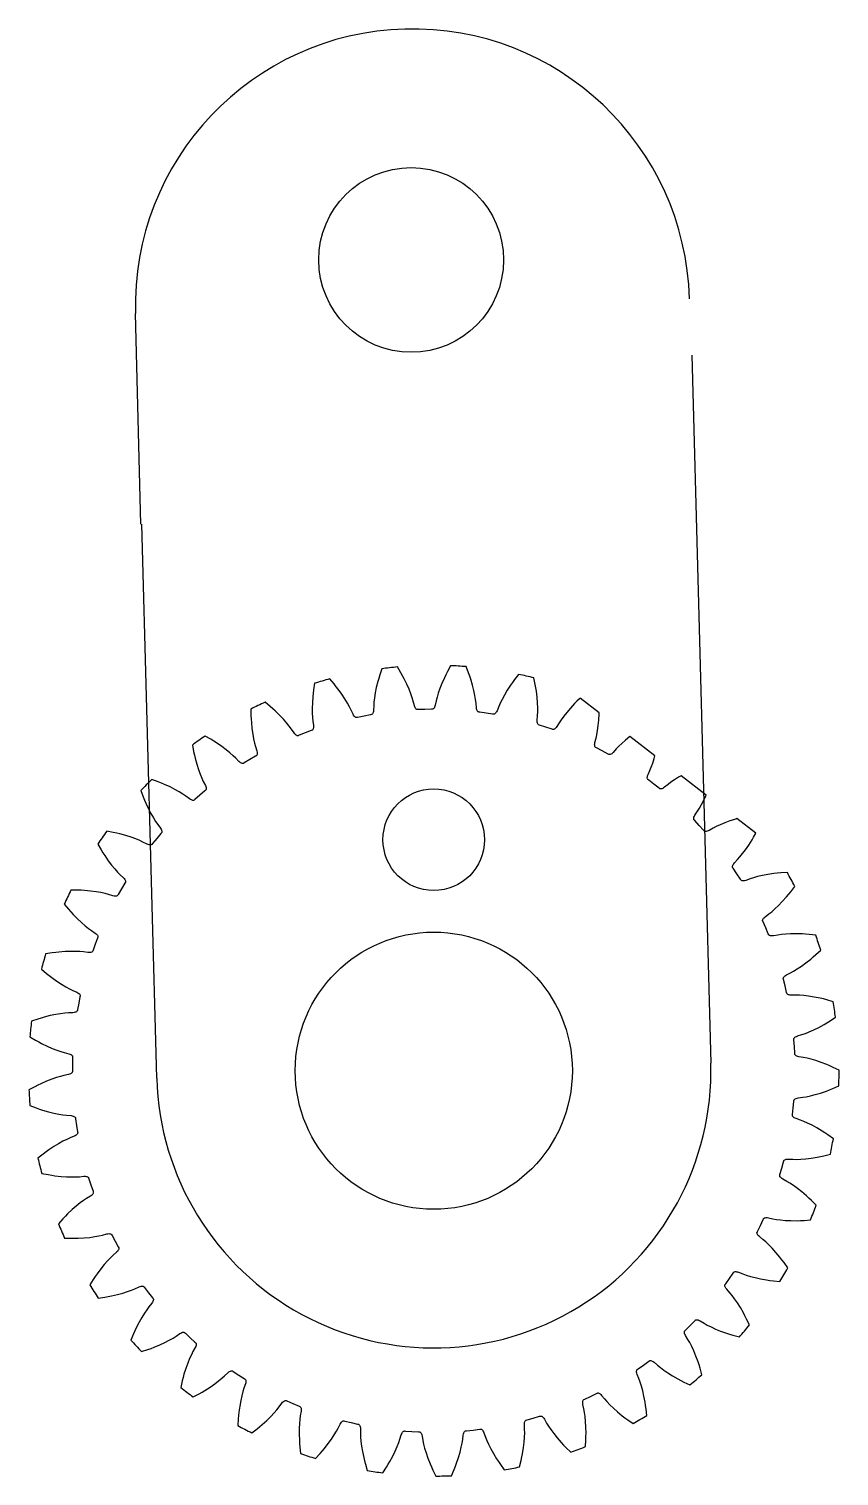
# Model space of a CAD drawing. Header units: millimetres. Extents: x -35.2 to -17.6, y 141.8 to 173.1.
import ezdxf

# ---------------------------------------------------------------- set-up
doc = ezdxf.new("R2010")
doc.units = ezdxf.units.MM
doc.layers.get('0').update_dxf_attribs({"linetype": 'CONTINUOUS'})

msp = doc.modelspace()

# ---------------------------------------------------------------- linework, layer by layer
for p, q in [((-32.758, 162.416), (-32.88, 166.973)), ((-20.831, 166.07), (-20.421, 150.741)), ((-32.417, 150.421), (-32.738, 162.416))]:
    msp.add_line(p, q)
msp.add_lwpolyline([(-27.859, 141.925, 0.009676), (-27.523, 141.876), (-27.444, 141.996), (-27.404, 142.061), (-27.369, 142.122), (-27.305, 142.24), (-27.253, 142.348), (-27.21, 142.446), (-27.176, 142.531), (-27.151, 142.605), (-27.123, 142.7), (-27.113, 142.723), (-27.103, 142.742), (-27.093, 142.758), (-27.083, 142.77), (-27.072, 142.777), (-27.061, 142.781), (-27.056, 142.782), (-27.034, 142.78), (-26.893, 142.77), (-26.751, 142.763), (-26.729, 142.762), (-26.724, 142.761), (-26.714, 142.756), (-26.704, 142.747), (-26.695, 142.734), (-26.687, 142.717), (-26.679, 142.697), (-26.673, 142.672), (-26.656, 142.575), (-26.64, 142.499), (-26.617, 142.41), (-26.586, 142.307), (-26.547, 142.194), (-26.498, 142.07), (-26.47, 142.005), (-26.438, 141.935), (-26.375, 141.806, 0.009676), (-26.036, 141.814), (-25.979, 141.946), (-25.95, 142.017), (-25.926, 142.084), (-25.883, 142.21), (-25.849, 142.325), (-25.823, 142.429), (-25.805, 142.519), (-25.793, 142.596), (-25.781, 142.694), (-25.775, 142.719), (-25.769, 142.739), (-25.761, 142.757), (-25.753, 142.77), (-25.744, 142.779), (-25.734, 142.785), (-25.729, 142.786), (-25.707, 142.788), (-25.566, 142.803), (-25.425, 142.819), (-25.403, 142.822), (-25.398, 142.822), (-25.387, 142.818), (-25.376, 142.811), (-25.365, 142.8), (-25.354, 142.785), (-25.343, 142.766), (-25.333, 142.743), (-25.3, 142.651), (-25.271, 142.578), (-25.233, 142.494), (-25.186, 142.398), (-25.128, 142.293), (-25.059, 142.179), (-25.02, 142.119), (-24.977, 142.056), (-24.893, 141.94, 0.009676), (-24.56, 142.005), (-24.526, 142.144), (-24.51, 142.22), (-24.497, 142.289), (-24.476, 142.421), (-24.462, 142.54), (-24.454, 142.647), (-24.451, 142.739), (-24.452, 142.817), (-24.457, 142.916), (-24.456, 142.941), (-24.453, 142.962), (-24.448, 142.98), (-24.442, 142.995), (-24.435, 143.006), (-24.426, 143.013), (-24.421, 143.015), (-24.4, 143.021), (-24.264, 143.059), (-24.128, 143.099), (-24.107, 143.105), (-24.101, 143.106), (-24.09, 143.104), (-24.078, 143.099), (-24.065, 143.09), (-24.052, 143.077), (-24.038, 143.06), (-24.024, 143.04), (-23.975, 142.954), (-23.935, 142.887), (-23.884, 142.811), (-23.82, 142.724), (-23.746, 142.631), (-23.658, 142.53), (-23.61, 142.477), (-23.557, 142.422), (-23.454, 142.322, 0.009676), (-23.137, 142.443), (-23.127, 142.586), (-23.124, 142.663), (-23.123, 142.733), (-23.125, 142.867), (-23.131, 142.987), (-23.142, 143.093), (-23.154, 143.184), (-23.169, 143.261), (-23.19, 143.357), (-23.193, 143.382), (-23.194, 143.404), (-23.192, 143.423), (-23.189, 143.438), (-23.183, 143.45), (-23.176, 143.459), (-23.171, 143.462), (-23.152, 143.471), (-23.023, 143.531), (-22.896, 143.594), (-22.877, 143.604), (-22.872, 143.605), (-22.86, 143.606), (-22.847, 143.602), (-22.833, 143.596), (-22.818, 143.585), (-22.801, 143.571), (-22.784, 143.553), (-22.722, 143.476), (-22.67, 143.417), (-22.607, 143.351), (-22.53, 143.276), (-22.441, 143.197), (-22.337, 143.112), (-22.281, 143.069), (-22.219, 143.023), (-22.101, 142.942, 0.009676), (-21.809, 143.115), (-21.823, 143.257), (-21.833, 143.333), (-21.844, 143.403), (-21.869, 143.535), (-21.895, 143.651), (-21.923, 143.755), (-21.951, 143.842), (-21.978, 143.916), (-22.015, 144.007), (-22.023, 144.031), (-22.027, 144.052), (-22.029, 144.071), (-22.028, 144.087), (-22.025, 144.099), (-22.019, 144.109), (-22.015, 144.113), (-21.997, 144.125), (-21.881, 144.206), (-21.766, 144.29), (-21.748, 144.303), (-21.744, 144.305), (-21.732, 144.307), (-21.719, 144.306), (-21.704, 144.302), (-21.687, 144.294), (-21.668, 144.283), (-21.648, 144.269), (-21.574, 144.204), (-21.513, 144.154), (-21.44, 144.099), (-21.351, 144.039), (-21.25, 143.975), (-21.134, 143.909), (-21.071, 143.876), (-21.002, 143.842), (-20.872, 143.781, 0.009676), (-20.613, 144.001), (-20.652, 144.139), (-20.675, 144.212), (-20.697, 144.28), (-20.743, 144.405), (-20.789, 144.516), (-20.834, 144.613), (-20.877, 144.694), (-20.916, 144.762), (-20.968, 144.846), (-20.979, 144.868), (-20.987, 144.888), (-20.992, 144.906), (-20.994, 144.922), (-20.992, 144.935), (-20.988, 144.946), (-20.985, 144.95), (-20.97, 144.965), (-20.869, 145.065), (-20.77, 145.167), (-20.755, 145.182), (-20.75, 145.185), (-20.74, 145.19), (-20.726, 145.191), (-20.711, 145.189), (-20.693, 145.185), (-20.672, 145.177), (-20.65, 145.166), (-20.566, 145.114), (-20.498, 145.076), (-20.416, 145.034), (-20.319, 144.989), (-20.208, 144.944), (-20.082, 144.898), (-20.015, 144.876), (-19.941, 144.854), (-19.803, 144.817, 0.009676), (-19.585, 145.077), (-19.646, 145.206), (-19.681, 145.275), (-19.714, 145.337), (-19.781, 145.453), (-19.845, 145.554), (-19.906, 145.642), (-19.962, 145.716), (-20.011, 145.776), (-20.077, 145.85), (-20.092, 145.87), (-20.103, 145.888), (-20.111, 145.905), (-20.115, 145.92), (-20.116, 145.934), (-20.114, 145.945), (-20.112, 145.95), (-20.099, 145.967), (-20.016, 146.083), (-19.936, 146.199), (-19.924, 146.217), (-19.92, 146.221), (-19.91, 146.227), (-19.897, 146.231), (-19.882, 146.232), (-19.863, 146.23), (-19.842, 146.226), (-19.818, 146.218), (-19.726, 146.182), (-19.653, 146.155), (-19.565, 146.128), (-19.461, 146.101), (-19.345, 146.075), (-19.213, 146.051), (-19.143, 146.041), (-19.067, 146.031), (-18.924, 146.018, 0.009676), (-18.753, 146.311), (-18.835, 146.428), (-18.881, 146.49), (-18.925, 146.546), (-19.01, 146.649), (-19.09, 146.738), (-19.165, 146.814), (-19.232, 146.877), (-19.292, 146.928), (-19.369, 146.989), (-19.387, 147.007), (-19.401, 147.023), (-19.411, 147.039), (-19.418, 147.053), (-19.422, 147.066), (-19.421, 147.077), (-19.42, 147.082), (-19.41, 147.102), (-19.348, 147.229), (-19.289, 147.358), (-19.28, 147.378), (-19.277, 147.382), (-19.268, 147.39), (-19.256, 147.395), (-19.241, 147.399), (-19.222, 147.401), (-19.2, 147.4), (-19.175, 147.397), (-19.079, 147.376), (-19.002, 147.363), (-18.911, 147.351), (-18.804, 147.341), (-18.685, 147.335), (-18.551, 147.334), (-18.48, 147.336), (-18.403, 147.339), (-18.261, 147.35, 0.009676), (-18.142, 147.668), (-18.242, 147.77), (-18.298, 147.823), (-18.351, 147.871), (-18.452, 147.958), (-18.546, 148.032), (-18.633, 148.094), (-18.71, 148.145), (-18.777, 148.185), (-18.863, 148.233), (-18.884, 148.247), (-18.901, 148.26), (-18.914, 148.274), (-18.923, 148.287), (-18.928, 148.299), (-18.93, 148.31), (-18.929, 148.315), (-18.923, 148.336), (-18.883, 148.472), (-18.846, 148.609), (-18.841, 148.63), (-18.839, 148.635), (-18.832, 148.644), (-18.821, 148.652), (-18.806, 148.658), (-18.788, 148.663), (-18.767, 148.666), (-18.741, 148.667), (-18.643, 148.663), (-18.565, 148.662), (-18.473, 148.666), (-18.366, 148.674), (-18.248, 148.689), (-18.116, 148.71), (-18.046, 148.724), (-17.971, 148.74), (-17.832, 148.775, 0.009676), (-17.768, 149.109), (-17.885, 149.192), (-17.949, 149.235), (-18.009, 149.273), (-18.123, 149.342), (-18.228, 149.399), (-18.325, 149.446), (-18.409, 149.483), (-18.482, 149.511), (-18.575, 149.543), (-18.598, 149.554), (-18.617, 149.564), (-18.632, 149.575), (-18.643, 149.587), (-18.65, 149.598), (-18.654, 149.608), (-18.654, 149.614), (-18.651, 149.635), (-18.636, 149.776), (-18.622, 149.918), (-18.62, 149.939), (-18.619, 149.944), (-18.613, 149.954), (-18.604, 149.964), (-18.591, 149.972), (-18.574, 149.98), (-18.553, 149.986), (-18.528, 149.992), (-18.431, 150.005), (-18.354, 150.017), (-18.264, 150.036), (-18.16, 150.063), (-18.045, 150.097), (-17.919, 150.141), (-17.853, 150.166), (-17.781, 150.195), (-17.65, 150.252, 0.009676), (-17.644, 150.592), (-17.773, 150.654), (-17.843, 150.686), (-17.908, 150.713), (-18.033, 150.762), (-18.147, 150.8), (-18.249, 150.83), (-18.338, 150.852), (-18.415, 150.868), (-18.512, 150.884), (-18.537, 150.89), (-18.557, 150.898), (-18.574, 150.906), (-18.587, 150.915), (-18.596, 150.925), (-18.601, 150.935), (-18.602, 150.94), (-18.603, 150.962), (-18.612, 151.103), (-18.622, 151.245), (-18.624, 151.266), (-18.624, 151.272), (-18.62, 151.282), (-18.612, 151.293), (-18.6, 151.304), (-18.585, 151.314), (-18.566, 151.324), (-18.542, 151.334), (-18.448, 151.363), (-18.374, 151.389), (-18.289, 151.422), (-18.191, 151.466), (-18.084, 151.519), (-17.967, 151.584), (-17.906, 151.62), (-17.84, 151.66), (-17.721, 151.739, 0.009676), (-17.772, 152.075), (-17.91, 152.114), (-17.984, 152.134), (-18.053, 152.15), (-18.184, 152.176), (-18.303, 152.195), (-18.409, 152.207), (-18.501, 152.214), (-18.579, 152.216), (-18.677, 152.216), (-18.702, 152.218), (-18.724, 152.222), (-18.742, 152.227), (-18.756, 152.234), (-18.766, 152.242), (-18.773, 152.251), (-18.775, 152.256), (-18.78, 152.277), (-18.812, 152.415), (-18.847, 152.553), (-18.852, 152.574), (-18.852, 152.579), (-18.85, 152.59), (-18.845, 152.602), (-18.835, 152.615), (-18.822, 152.628), (-18.804, 152.641), (-18.783, 152.654), (-18.695, 152.699), (-18.627, 152.737), (-18.548, 152.784), (-18.459, 152.844), (-18.362, 152.914), (-18.258, 152.998), (-18.204, 153.043), (-18.146, 153.094), (-18.042, 153.192, 0.009676), (-18.149, 153.515), (-18.291, 153.53), (-18.368, 153.537), (-18.439, 153.541), (-18.572, 153.545), (-18.692, 153.543), (-18.799, 153.538), (-18.89, 153.529), (-18.968, 153.518), (-19.065, 153.501), (-19.09, 153.499), (-19.112, 153.499), (-19.13, 153.501), (-19.145, 153.505), (-19.157, 153.511), (-19.165, 153.519), (-19.168, 153.524), (-19.177, 153.544), (-19.232, 153.674), (-19.289, 153.804), (-19.298, 153.824), (-19.299, 153.829), (-19.299, 153.841), (-19.295, 153.853), (-19.288, 153.867), (-19.277, 153.882), (-19.262, 153.898), (-19.243, 153.915), (-19.164, 153.974), (-19.103, 154.022), (-19.034, 154.083), (-18.956, 154.156), (-18.873, 154.242), (-18.783, 154.342), (-18.738, 154.396), (-18.69, 154.456), (-18.603, 154.571, 0.009676), (-18.764, 154.87), (-18.907, 154.862), (-18.983, 154.855), (-19.054, 154.847), (-19.186, 154.828), (-19.304, 154.807), (-19.408, 154.783), (-19.497, 154.759), (-19.571, 154.735), (-19.664, 154.702), (-19.688, 154.695), (-19.71, 154.692), (-19.729, 154.691), (-19.744, 154.692), (-19.757, 154.696), (-19.766, 154.703), (-19.77, 154.707), (-19.781, 154.725), (-19.858, 154.845), (-19.936, 154.963), (-19.948, 154.981), (-19.95, 154.986), (-19.952, 154.997), (-19.951, 155.01), (-19.946, 155.025), (-19.937, 155.042), (-19.925, 155.06), (-19.91, 155.08), (-19.842, 155.151), (-19.79, 155.209), (-19.732, 155.281), (-19.667, 155.366), (-19.6, 155.465), (-19.529, 155.578), (-19.493, 155.64), (-19.456, 155.707), (-19.447, 155.724), (-19.856, 156.038), (-19.881, 156.03), (-20.008, 155.99), (-20.12, 155.948), (-20.219, 155.907), (-20.303, 155.868), (-20.372, 155.832), (-20.458, 155.784), (-20.481, 155.774), (-20.501, 155.766), (-20.519, 155.762), (-20.535, 155.761), (-20.548, 155.763), (-20.559, 155.768), (-20.563, 155.771), (-20.577, 155.787), (-20.673, 155.892), (-20.77, 155.996), (-20.785, 156.011), (-20.788, 156.016), (-20.792, 156.026), (-20.792, 156.04), (-20.79, 156.055), (-20.785, 156.073), (-20.776, 156.093), (-20.764, 156.115), (-20.709, 156.197), (-20.667, 156.263), (-20.622, 156.343), (-20.573, 156.438), (-20.523, 156.547), (-20.523, 156.549), (-21.065, 156.966), (-21.118, 156.936), (-21.209, 156.878), (-21.284, 156.826), (-21.346, 156.779), (-21.423, 156.717), (-21.444, 156.703), (-21.463, 156.692), (-21.48, 156.685), (-21.495, 156.681), (-21.508, 156.681), (-21.52, 156.684), (-21.524, 156.686), (-21.541, 156.7), (-21.653, 156.787), (-21.766, 156.872), (-21.784, 156.885), (-21.787, 156.889), (-21.793, 156.899), (-21.796, 156.912), (-21.796, 156.928), (-21.794, 156.946), (-21.789, 156.968), (-21.78, 156.991), (-21.74, 157.081), (-21.71, 157.153), (-21.679, 157.24), (-21.647, 157.342), (-21.632, 157.401), (-22.174, 157.818), (-22.176, 157.816), (-22.268, 157.74), (-22.348, 157.668), (-22.413, 157.604), (-22.467, 157.547), (-22.532, 157.473), (-22.55, 157.455), (-22.567, 157.442), (-22.582, 157.432), (-22.597, 157.426), (-22.61, 157.423), (-22.621, 157.424), (-22.626, 157.426), (-22.645, 157.436), (-22.77, 157.503), (-22.896, 157.568), (-22.916, 157.578), (-22.92, 157.581), (-22.927, 157.59), (-22.932, 157.602), (-22.935, 157.618), (-22.936, 157.637), (-22.935, 157.658), (-22.93, 157.683), (-22.906, 157.778), (-22.889, 157.855), (-22.873, 157.945), (-22.859, 158.051), (-22.848, 158.17), (-22.841, 158.304), (-22.841, 158.33), (-23.249, 158.644), (-23.263, 158.631), (-23.319, 158.578), (-23.369, 158.527), (-23.46, 158.429), (-23.538, 158.339), (-23.604, 158.254), (-23.658, 158.18), (-23.701, 158.115), (-23.752, 158.031), (-23.767, 158.01), (-23.782, 157.994), (-23.795, 157.982), (-23.809, 157.973), (-23.821, 157.968), (-23.832, 157.967), (-23.838, 157.968), (-23.858, 157.975), (-23.993, 158.02), (-24.128, 158.063), (-24.149, 158.069), (-24.153, 158.072), (-24.162, 158.079), (-24.169, 158.091), (-24.175, 158.105), (-24.179, 158.124), (-24.181, 158.145), (-24.181, 158.17), (-24.173, 158.268), (-24.169, 158.347), (-24.168, 158.439), (-24.172, 158.546), (-24.182, 158.665), (-24.198, 158.798), (-24.208, 158.868), (-24.222, 158.943), (-24.25, 159.084, 0.009676), (-24.581, 159.161), (-24.669, 159.048), (-24.715, 158.986), (-24.755, 158.928), (-24.829, 158.817), (-24.89, 158.714), (-24.941, 158.62), (-24.982, 158.537), (-25.013, 158.466), (-25.05, 158.374), (-25.061, 158.352), (-25.072, 158.333), (-25.084, 158.319), (-25.096, 158.308), (-25.107, 158.301), (-25.118, 158.298), (-25.123, 158.298), (-25.145, 158.302), (-25.285, 158.323), (-25.425, 158.343), (-25.447, 158.345), (-25.452, 158.347), (-25.462, 158.353), (-25.471, 158.363), (-25.479, 158.376), (-25.486, 158.394), (-25.491, 158.415), (-25.496, 158.439), (-25.504, 158.538), (-25.514, 158.615), (-25.529, 158.706), (-25.551, 158.811), (-25.58, 158.927), (-25.618, 159.055), (-25.641, 159.122), (-25.667, 159.194), (-25.719, 159.328, 0.009676), (-26.058, 159.349), (-26.125, 159.222), (-26.16, 159.154), (-26.19, 159.089), (-26.244, 158.967), (-26.287, 158.855), (-26.321, 158.754), (-26.347, 158.666), (-26.366, 158.59), (-26.386, 158.493), (-26.394, 158.47), (-26.402, 158.449), (-26.411, 158.433), (-26.42, 158.42), (-26.43, 158.412), (-26.441, 158.407), (-26.446, 158.406), (-26.468, 158.406), (-26.61, 158.404), (-26.751, 158.399), (-26.773, 158.398), (-26.778, 158.399), (-26.789, 158.403), (-26.799, 158.411), (-26.81, 158.423), (-26.819, 158.439), (-26.829, 158.459), (-26.837, 158.482), (-26.862, 158.578), (-26.885, 158.653), (-26.915, 158.739), (-26.954, 158.839), (-27.003, 158.948), (-27.062, 159.068), (-27.095, 159.131), (-27.133, 159.198), (-27.207, 159.321, 0.009676), (-27.545, 159.283), (-27.59, 159.148), (-27.612, 159.074), (-27.631, 159.006), (-27.663, 158.876), (-27.687, 158.759), (-27.704, 158.653), (-27.715, 158.562), (-27.72, 158.484), (-27.724, 158.385), (-27.727, 158.36), (-27.732, 158.339), (-27.738, 158.321), (-27.745, 158.307), (-27.754, 158.297), (-27.763, 158.291), (-27.768, 158.289), (-27.789, 158.285), (-27.929, 158.259), (-28.068, 158.23), (-28.089, 158.226), (-28.094, 158.226), (-28.106, 158.228), (-28.117, 158.234), (-28.129, 158.244), (-28.142, 158.258), (-28.154, 158.276), (-28.166, 158.298), (-28.207, 158.388), (-28.242, 158.458), (-28.286, 158.538), (-28.342, 158.63), (-28.408, 158.729), (-28.487, 158.838), (-28.531, 158.894), (-28.579, 158.953), (-28.673, 159.062, 0.009676), (-28.999, 158.968), (-29.021, 158.827), (-29.03, 158.75), (-29.038, 158.68), (-29.047, 158.546), (-29.051, 158.427), (-29.05, 158.32), (-29.045, 158.228), (-29.037, 158.15), (-29.024, 158.052), (-29.023, 158.027), (-29.024, 158.006), (-29.027, 157.987), (-29.032, 157.972), (-29.039, 157.961), (-29.047, 157.953), (-29.051, 157.95), (-29.072, 157.943), (-29.205, 157.893), (-29.337, 157.842), (-29.357, 157.834), (-29.362, 157.832), (-29.374, 157.833), (-29.386, 157.837), (-29.4, 157.845), (-29.414, 157.857), (-29.43, 157.872), (-29.445, 157.892), (-29.501, 157.973), (-29.547, 158.037), (-29.604, 158.108), (-29.675, 158.189), (-29.757, 158.276), (-29.853, 158.369), (-29.905, 158.417), (-29.963, 158.468), (-30.073, 158.559, 0.009676), (-30.379, 158.411), (-30.377, 158.268), (-30.374, 158.191), (-30.369, 158.121), (-30.356, 157.988), (-30.339, 157.869), (-30.32, 157.764), (-30.299, 157.674), (-30.279, 157.599), (-30.249, 157.505), (-30.244, 157.48), (-30.241, 157.459), (-30.241, 157.44), (-30.244, 157.424), (-30.248, 157.412), (-30.255, 157.403), (-30.259, 157.399), (-30.278, 157.388), (-30.4, 157.317), (-30.522, 157.244), (-30.54, 157.233), (-30.545, 157.231), (-30.557, 157.229), (-30.57, 157.231), (-30.585, 157.237), (-30.601, 157.246), (-30.619, 157.259), (-30.637, 157.275), (-30.706, 157.346), (-30.762, 157.401), (-30.831, 157.462), (-30.914, 157.53), (-31.009, 157.601), (-31.12, 157.677), (-31.179, 157.715), (-31.245, 157.755), (-31.369, 157.826, 0.009676), (-31.646, 157.63), (-31.619, 157.489), (-31.603, 157.414), (-31.586, 157.345), (-31.551, 157.216), (-31.514, 157.102), (-31.477, 157.001), (-31.442, 156.916), (-31.409, 156.845), (-31.364, 156.758), (-31.355, 156.735), (-31.349, 156.714), (-31.345, 156.695), (-31.345, 156.68), (-31.347, 156.666), (-31.352, 156.656), (-31.356, 156.652), (-31.373, 156.638), (-31.482, 156.548), (-31.589, 156.455), (-31.605, 156.441), (-31.61, 156.438), (-31.621, 156.434), (-31.634, 156.434), (-31.65, 156.437), (-31.667, 156.443), (-31.687, 156.453), (-31.708, 156.466), (-31.787, 156.525), (-31.852, 156.569), (-31.93, 156.617), (-32.023, 156.67), (-32.13, 156.725), (-32.251, 156.78), (-32.316, 156.808), (-32.388, 156.837), (-32.522, 156.886, 0.009676), (-32.762, 156.645), (-32.712, 156.511), (-32.683, 156.439), (-32.655, 156.374), (-32.598, 156.253), (-32.543, 156.147), (-32.49, 156.054), (-32.441, 155.976), (-32.396, 155.912), (-32.337, 155.833), (-32.324, 155.812), (-32.314, 155.792), (-32.308, 155.775), (-32.305, 155.759), (-32.305, 155.746), (-32.308, 155.735), (-32.311, 155.731), (-32.325, 155.714), (-32.417, 155.606), (-32.507, 155.497), (-32.521, 155.48), (-32.525, 155.476), (-32.535, 155.471), (-32.548, 155.469), (-32.564, 155.469), (-32.582, 155.472), (-32.603, 155.478), (-32.627, 155.488), (-32.715, 155.532), (-32.786, 155.564), (-32.871, 155.599), (-32.972, 155.635), (-33.086, 155.671), (-33.215, 155.706), (-33.284, 155.722), (-33.359, 155.738), (-33.5, 155.764, 0.009676), (-33.695, 155.486), (-33.623, 155.362), (-33.583, 155.296), (-33.544, 155.237), (-33.468, 155.127), (-33.396, 155.032), (-33.327, 154.949), (-33.266, 154.881), (-33.211, 154.825), (-33.14, 154.757), (-33.123, 154.739), (-33.11, 154.721), (-33.101, 154.705), (-33.095, 154.69), (-33.093, 154.677), (-33.095, 154.666), (-33.096, 154.661), (-33.108, 154.642), (-33.18, 154.52), (-33.251, 154.397), (-33.261, 154.378), (-33.265, 154.374), (-33.274, 154.367), (-33.286, 154.363), (-33.302, 154.36), (-33.32, 154.36), (-33.342, 154.363), (-33.367, 154.368), (-33.461, 154.397), (-33.536, 154.417), (-33.626, 154.437), (-33.732, 154.455), (-33.85, 154.471), (-33.983, 154.483), (-34.054, 154.488), (-34.131, 154.491), (-34.274, 154.492, 0.009676), (-34.42, 154.185), (-34.328, 154.075), (-34.277, 154.018), (-34.229, 153.966), (-34.135, 153.871), (-34.047, 153.789), (-33.966, 153.719), (-33.894, 153.662), (-33.831, 153.616), (-33.749, 153.562), (-33.729, 153.546), (-33.714, 153.531), (-33.702, 153.516), (-33.694, 153.503), (-33.689, 153.49), (-33.689, 153.479), (-33.69, 153.474), (-33.698, 153.453), (-33.749, 153.321), (-33.797, 153.188), (-33.804, 153.167), (-33.807, 153.162), (-33.815, 153.154), (-33.826, 153.148), (-33.841, 153.143), (-33.86, 153.14), (-33.882, 153.138), (-33.907, 153.139), (-34.004, 153.152), (-34.082, 153.159), (-34.174, 153.163), (-34.281, 153.164), (-34.401, 153.159), (-34.534, 153.149), (-34.605, 153.141), (-34.681, 153.131), (-34.822, 153.108, 0.009676), (-34.914, 152.781), (-34.805, 152.689), (-34.745, 152.641), (-34.688, 152.597), (-34.58, 152.519), (-34.48, 152.454), (-34.388, 152.398), (-34.307, 152.355), (-34.237, 152.32), (-34.147, 152.28), (-34.125, 152.268), (-34.107, 152.255), (-34.093, 152.243), (-34.083, 152.231), (-34.077, 152.22), (-34.074, 152.208), (-34.074, 152.203), (-34.079, 152.182), (-34.106, 152.043), (-34.132, 151.903), (-34.135, 151.882), (-34.137, 151.877), (-34.144, 151.867), (-34.154, 151.859), (-34.168, 151.851), (-34.185, 151.845), (-34.206, 151.84), (-34.231, 151.837), (-34.33, 151.833), (-34.408, 151.827), (-34.499, 151.815), (-34.605, 151.798), (-34.722, 151.773), (-34.851, 151.741), (-34.919, 151.721), (-34.993, 151.698), (-35.128, 151.652, 0.009676), (-35.163, 151.314), (-35.04, 151.241), (-34.973, 151.204), (-34.91, 151.171), (-34.79, 151.112), (-34.68, 151.064), (-34.58, 151.026), (-34.494, 150.996), (-34.418, 150.974), (-34.323, 150.95), (-34.299, 150.941), (-34.28, 150.932), (-34.264, 150.922), (-34.252, 150.912), (-34.243, 150.902), (-34.239, 150.891), (-34.238, 150.886), (-34.239, 150.864), (-34.243, 150.723), (-34.244, 150.581), (-34.244, 150.559), (-34.245, 150.554), (-34.25, 150.543), (-34.258, 150.533), (-34.271, 150.524), (-34.287, 150.515), (-34.307, 150.506), (-34.331, 150.499), (-34.427, 150.478), (-34.503, 150.459), (-34.591, 150.432), (-34.692, 150.397), (-34.804, 150.353), (-34.926, 150.299), (-34.99, 150.268), (-35.058, 150.233), (-35.184, 150.165, 0.009676), (-35.162, 149.826), (-35.028, 149.775), (-34.955, 149.749), (-34.888, 149.727), (-34.759, 149.69), (-34.643, 149.661), (-34.538, 149.64), (-34.448, 149.625), (-34.37, 149.616), (-34.272, 149.608), (-34.247, 149.604), (-34.226, 149.599), (-34.209, 149.592), (-34.195, 149.584), (-34.185, 149.575), (-34.179, 149.565), (-34.177, 149.56), (-34.174, 149.539), (-34.154, 149.398), (-34.131, 149.258), (-34.128, 149.237), (-34.128, 149.232), (-34.131, 149.221), (-34.138, 149.209), (-34.148, 149.198), (-34.163, 149.186), (-34.181, 149.174), (-34.204, 149.163), (-34.295, 149.126), (-34.366, 149.094), (-34.449, 149.053), (-34.542, 149.001), (-34.645, 148.939), (-34.756, 148.865), (-34.814, 148.824), (-34.875, 148.778), (-34.988, 148.689, 0.009676), (-34.908, 148.359), (-34.768, 148.331), (-34.692, 148.319), (-34.622, 148.308), (-34.489, 148.293), (-34.369, 148.284), (-34.262, 148.281), (-34.171, 148.282), (-34.092, 148.286), (-33.994, 148.295), (-33.969, 148.295), (-33.948, 148.293), (-33.929, 148.29), (-33.915, 148.284), (-33.903, 148.277), (-33.896, 148.269), (-33.893, 148.264), (-33.887, 148.243), (-33.843, 148.108), (-33.797, 147.974), (-33.79, 147.953), (-33.789, 147.948), (-33.79, 147.937), (-33.795, 147.924), (-33.803, 147.911), (-33.816, 147.897), (-33.832, 147.883), (-33.852, 147.868), (-33.936, 147.816), (-34.001, 147.772), (-34.075, 147.718), (-34.159, 147.651), (-34.249, 147.573), (-34.346, 147.481), (-34.396, 147.431), (-34.449, 147.375), (-34.545, 147.268, 0.009676), (-34.411, 146.957), (-34.267, 146.953), (-34.191, 146.953), (-34.12, 146.955), (-33.986, 146.962), (-33.867, 146.974), (-33.761, 146.989), (-33.671, 147.005), (-33.594, 147.023), (-33.499, 147.048), (-33.474, 147.052), (-33.453, 147.054), (-33.434, 147.053), (-33.419, 147.05), (-33.406, 147.045), (-33.397, 147.038), (-33.394, 147.034), (-33.384, 147.015), (-33.318, 146.889), (-33.25, 146.765), (-33.24, 146.746), (-33.238, 146.741), (-33.237, 146.729), (-33.24, 146.716), (-33.246, 146.702), (-33.256, 146.686), (-33.269, 146.669), (-33.286, 146.65), (-33.36, 146.585), (-33.417, 146.531), (-33.481, 146.465), (-33.552, 146.385), (-33.628, 146.293), (-33.708, 146.186), (-33.749, 146.128), (-33.792, 146.064), (-33.868, 145.943, 0.009676), (-33.683, 145.658), (-33.541, 145.679), (-33.466, 145.692), (-33.396, 145.706), (-33.266, 145.735), (-33.15, 145.767), (-33.048, 145.8), (-32.962, 145.831), (-32.89, 145.861), (-32.8, 145.902), (-32.777, 145.911), (-32.755, 145.916), (-32.737, 145.918), (-32.721, 145.918), (-32.708, 145.915), (-32.698, 145.91), (-32.694, 145.906), (-32.681, 145.889), (-32.595, 145.776), (-32.507, 145.665), (-32.493, 145.648), (-32.491, 145.643), (-32.488, 145.632), (-32.488, 145.619), (-32.492, 145.604), (-32.499, 145.586), (-32.509, 145.567), (-32.523, 145.546), (-32.585, 145.47), (-32.632, 145.407), (-32.684, 145.331), (-32.74, 145.24), (-32.799, 145.136), (-32.861, 145.017), (-32.891, 144.953), (-32.922, 144.883), (-32.977, 144.751, 0.009676), (-32.747, 144.501), (-32.61, 144.545), (-32.538, 144.571), (-32.472, 144.597), (-32.348, 144.648), (-32.24, 144.699), (-32.145, 144.748), (-32.065, 144.794), (-31.999, 144.836), (-31.918, 144.891), (-31.896, 144.903), (-31.876, 144.912), (-31.858, 144.918), (-31.843, 144.92), (-31.829, 144.92), (-31.818, 144.916), (-31.814, 144.913), (-31.798, 144.898), (-31.694, 144.801), (-31.589, 144.707), (-31.572, 144.692), (-31.569, 144.688), (-31.564, 144.678), (-31.563, 144.665), (-31.564, 144.649), (-31.567, 144.631), (-31.574, 144.61), (-31.585, 144.587), (-31.633, 144.501), (-31.668, 144.431), (-31.706, 144.348), (-31.747, 144.249), (-31.788, 144.136), (-31.828, 144.009), (-31.847, 143.94), (-31.866, 143.866), (-31.897, 143.726, 0.009676), (-31.628, 143.519), (-31.501, 143.586), (-31.434, 143.624), (-31.373, 143.66), (-31.26, 143.731), (-31.162, 143.8), (-31.077, 143.864), (-31.006, 143.923), (-30.948, 143.975), (-30.877, 144.044), (-30.858, 144.059), (-30.839, 144.072), (-30.823, 144.08), (-30.808, 144.085), (-30.795, 144.087), (-30.783, 144.085), (-30.779, 144.083), (-30.76, 144.071), (-30.642, 143.993), (-30.522, 143.918), (-30.503, 143.906), (-30.499, 143.903), (-30.493, 143.893), (-30.489, 143.881), (-30.487, 143.865), (-30.488, 143.846), (-30.491, 143.825), (-30.497, 143.8), (-30.53, 143.708), (-30.553, 143.633), (-30.577, 143.544), (-30.6, 143.439), (-30.621, 143.322), (-30.639, 143.189), (-30.646, 143.119), (-30.653, 143.042), (-30.66, 142.899, 0.009676), (-30.36, 142.741), (-30.246, 142.828), (-30.186, 142.876), (-30.132, 142.922), (-30.033, 143.012), (-29.948, 143.096), (-29.875, 143.174), (-29.815, 143.243), (-29.766, 143.305), (-29.708, 143.384), (-29.692, 143.403), (-29.676, 143.418), (-29.661, 143.429), (-29.647, 143.437), (-29.634, 143.441), (-29.623, 143.441), (-29.618, 143.439), (-29.598, 143.431), (-29.468, 143.374), (-29.336, 143.32), (-29.316, 143.312), (-29.312, 143.309), (-29.304, 143.301), (-29.298, 143.289), (-29.293, 143.274), (-29.291, 143.255), (-29.291, 143.234), (-29.293, 143.209), (-29.309, 143.112), (-29.32, 143.034), (-29.328, 142.943), (-29.333, 142.836), (-29.334, 142.716), (-29.329, 142.582), (-29.324, 142.512), (-29.318, 142.435), (-29.301, 142.293, 0.009676), (-28.978, 142.187), (-28.881, 142.292), (-28.83, 142.35), (-28.785, 142.405), (-28.702, 142.51), (-28.632, 142.607), (-28.573, 142.696), (-28.526, 142.775), (-28.488, 142.844), (-28.445, 142.932), (-28.431, 142.953), (-28.418, 142.971), (-28.406, 142.984), (-28.393, 142.994), (-28.381, 143), (-28.37, 143.002), (-28.365, 143.002), (-28.344, 142.996), (-28.206, 142.963), (-28.067, 142.932), (-28.046, 142.927), (-28.041, 142.925), (-28.032, 142.918), (-28.024, 142.908), (-28.017, 142.893), (-28.012, 142.875), (-28.008, 142.854), (-28.006, 142.829), (-28.005, 142.731), (-28.003, 142.652), (-27.995, 142.561), (-27.982, 142.454), (-27.963, 142.336), (-27.935, 142.206), (-27.919, 142.137), (-27.899, 142.062)], format="xyb", close=True)
for centre, radius in [((-26.909, 168.133), 2), ((-26.419, 155.581), 1.1), ((-26.419, 150.581), 3)]:
    msp.add_circle(centre, radius)
for centre, start, end in [((-26.882, 167.133), 1.5313, 181.5313), ((-26.419, 150.581), -178.4687, 1.5313)]:
    msp.add_arc(centre, 6, start, end)

doc.saveas('drawing.dxf')
